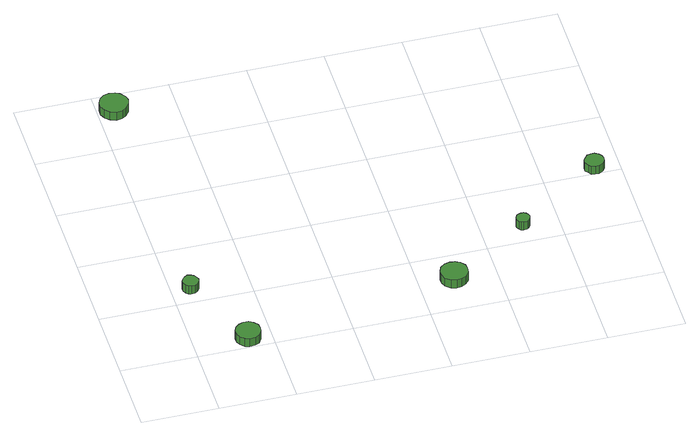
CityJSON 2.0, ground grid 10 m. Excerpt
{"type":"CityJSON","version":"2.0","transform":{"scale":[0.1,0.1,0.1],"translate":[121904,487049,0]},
"CityObjects":{
"tree1":{"type":"SolitaryVegetationObject","attributes":{"function":"something"},"geometry":[{"type":"MultiSurface","lod":"1","boundaries":[[[0,1,2,3,4,5,6,7,8,9,10,11,12,13,14]],[[15,16,17,18,19,20,21,22,23,24,25,26,27,28,29]],[[0,29,28,1]],[[1,28,27,2]],[[2,27,26,3]],[[3,26,25,4]],[[4,25,24,5]],[[5,24,23,6]],[[6,23,22,7]],[[7,22,21,8]],[[8,21,20,9]],[[9,20,19,10]],[[10,19,18,11]],[[11,18,17,12]],[[12,17,16,13]],[[13,16,15,14]],[[14,15,29,0]]]}]},
"tree2":{"type":"SolitaryVegetationObject","attributes":{"function":"something"},"geometry":[{"type":"MultiSurface","lod":"1","boundaries":[[[30,31,32,33,34,35,36,37,38,39,40,41,42,43,44]],[[45,46,47,48,49,50,51,52,53,54,55,56,57,58,59]],[[30,59,58,31]],[[31,58,57,32]],[[32,57,56,33]],[[33,56,55,34]],[[34,55,54,35]],[[35,54,53,36]],[[36,53,52,37]],[[37,52,51,38]],[[38,51,50,39]],[[39,50,49,40]],[[40,49,48,41]],[[41,48,47,42]],[[42,47,46,43]],[[43,46,45,44]],[[44,45,59,30]]]}]},
"tree3":{"type":"SolitaryVegetationObject","attributes":{"function":"something"},"geometry":[{"type":"MultiSurface","lod":"1","boundaries":[[[60,61,62,63,64,65,66,67,68,69,70,71,72,73,74]],[[75,76,77,78,79,80,81,82,83,84,85,86,87,88,89]],[[60,89,88,61]],[[61,88,87,62]],[[62,87,86,63]],[[63,86,85,64]],[[64,85,84,65]],[[65,84,83,66]],[[66,83,82,67]],[[67,82,81,68]],[[68,81,80,69]],[[69,80,79,70]],[[70,79,78,71]],[[71,78,77,72]],[[72,77,76,73]],[[73,76,75,74]],[[74,75,89,60]]]}]},
"tree4":{"type":"SolitaryVegetationObject","attributes":{"function":"something"},"geometry":[{"type":"MultiSurface","lod":"1","boundaries":[[[90,91,92,93,94,95,96,97,98,99,100,101,102,103,104]],[[105,106,107,108,109,110,111,112,113,114,115,116,117,118,119]],[[90,119,118,91]],[[91,118,117,92]],[[92,117,116,93]],[[93,116,115,94]],[[94,115,114,95]],[[95,114,113,96]],[[96,113,112,97]],[[97,112,111,98]],[[98,111,110,99]],[[99,110,109,100]],[[100,109,108,101]],[[101,108,107,102]],[[102,107,106,103]],[[103,106,105,104]],[[104,105,119,90]]]}]},
"tree5":{"type":"SolitaryVegetationObject","attributes":{"function":"something"},"geometry":[{"type":"MultiSurface","lod":"1","boundaries":[[[120,121,122,123,124,125,126,127,128,129,130,131,132,133,134]],[[135,136,137,138,139,140,141,142,143,144,145,146,147,148,149]],[[120,149,148,121]],[[121,148,147,122]],[[122,147,146,123]],[[123,146,145,124]],[[124,145,144,125]],[[125,144,143,126]],[[126,143,142,127]],[[127,142,141,128]],[[128,141,140,129]],[[129,140,139,130]],[[130,139,138,131]],[[131,138,137,132]],[[132,137,136,133]],[[133,136,135,134]],[[134,135,149,120]]]}]},
"tree6":{"type":"SolitaryVegetationObject","attributes":{"function":"something"},"geometry":[{"type":"MultiSurface","lod":"1","boundaries":[[[150,151,152,153,154,155,156,157,158,159,160,161,162,163,164]],[[165,166,167,168,169,170,171,172,173,174,175,176,177,178,179]],[[150,179,178,151]],[[151,178,177,152]],[[152,177,176,153]],[[153,176,175,154]],[[154,175,174,155]],[[155,174,173,156]],[[156,173,172,157]],[[157,172,171,158]],[[158,171,170,159]],[[159,170,169,160]],[[160,169,168,161]],[[161,168,167,162]],[[162,167,166,163]],[[163,166,165,164]],[[164,165,179,150]]]}]}
},
"vertices":[
[34,120,20],[33,124,20],[30,128,20],[27,130,20],[22,131,20],[18,129,20],[15,126,20],[13,122,20],[13,118,20],[15,114,20],[18,111,20],[22,110,20],[27,110,20],[30,112,20],[33,116,20],[33,116,7],[30,112,7],[27,110,7],[22,110,7],[18,111,7],[15,114,7],[13,118,7],[13,122,7],[15,126,7],[18,129,7],[22,131,7],[27,130,7],[30,128,7],[33,124,7],[34,120,7],
[85,16,16],[84,23,16],[80,28,16],[74,32,16],[67,32,16],[61,30,16],[56,26,16],[53,20,16],[53,13,16],[56,7,16],[61,2,16],[67,0,16],[74,1,16],[80,4,16],[84,10,16],[84,10,3],[80,4,3],[74,1,3],[67,0,3],[61,2,3],[56,7,3],[53,13,3],[53,20,3],[56,26,3],[61,30,3],[67,32,3],[74,32,3],[80,28,3],[84,23,3],[85,16,3],
[40,472,15],[38,479,15],[33,486,15],[27,489,15],[19,490,15],[12,488,15],[6,483,15],[3,476,15],[3,468,15],[6,461,15],[12,456,15],[19,453,15],[27,454,15],[33,458,15],[38,464,15],[38,464,2],[33,458,2],[27,454,2],[19,453,2],[12,456,2],[6,461,2],[3,468,2],[3,476,2],[6,483,2],[12,488,2],[19,490,2],[27,489,2],[33,486,2],[38,479,2],[40,472,2],
[362,55,17],[361,62,17],[356,68,17],[350,71,17],[343,72,17],[336,70,17],[330,65,17],[327,58,17],[327,51,17],[330,44,17],[336,39,17],[343,37,17],[350,38,17],[356,41,17],[361,47,17],[361,47,4],[356,41,4],[350,38,4],[343,37,4],[336,39,4],[330,44,4],[327,51,4],[327,58,4],[330,65,4],[336,70,4],[343,72,4],[350,71,4],[356,68,4],[361,62,4],[362,55,4],
[463,131,15],[462,134,15],[460,137,15],[457,139,15],[453,139,15],[449,138,15],[447,136,15],[445,132,15],[445,129,15],[447,125,15],[449,123,15],[453,122,15],[457,122,15],[460,124,15],[462,127,15],[462,127,2],[460,124,2],[457,122,2],[453,122,2],[449,123,2],[447,125,2],[445,129,2],[445,132,2],[447,136,2],[449,138,2],[453,139,2],[457,139,2],[460,137,2],[462,134,2],[463,131,2],
[580,211,15],[579,216,15],[576,220,15],[571,223,15],[566,223,15],[561,222,15],[558,218,15],[555,214,15],[555,208,15],[558,204,15],[561,200,15],[566,199,15],[571,199,15],[576,202,15],[579,206,15],[579,206,2],[576,202,2],[571,199,2],[566,199,2],[561,200,2],[558,204,2],[555,208,2],[555,214,2],[558,218,2],[561,222,2],[566,223,2],[571,223,2],[576,220,2],[579,216,2],[580,211,2]
]}
